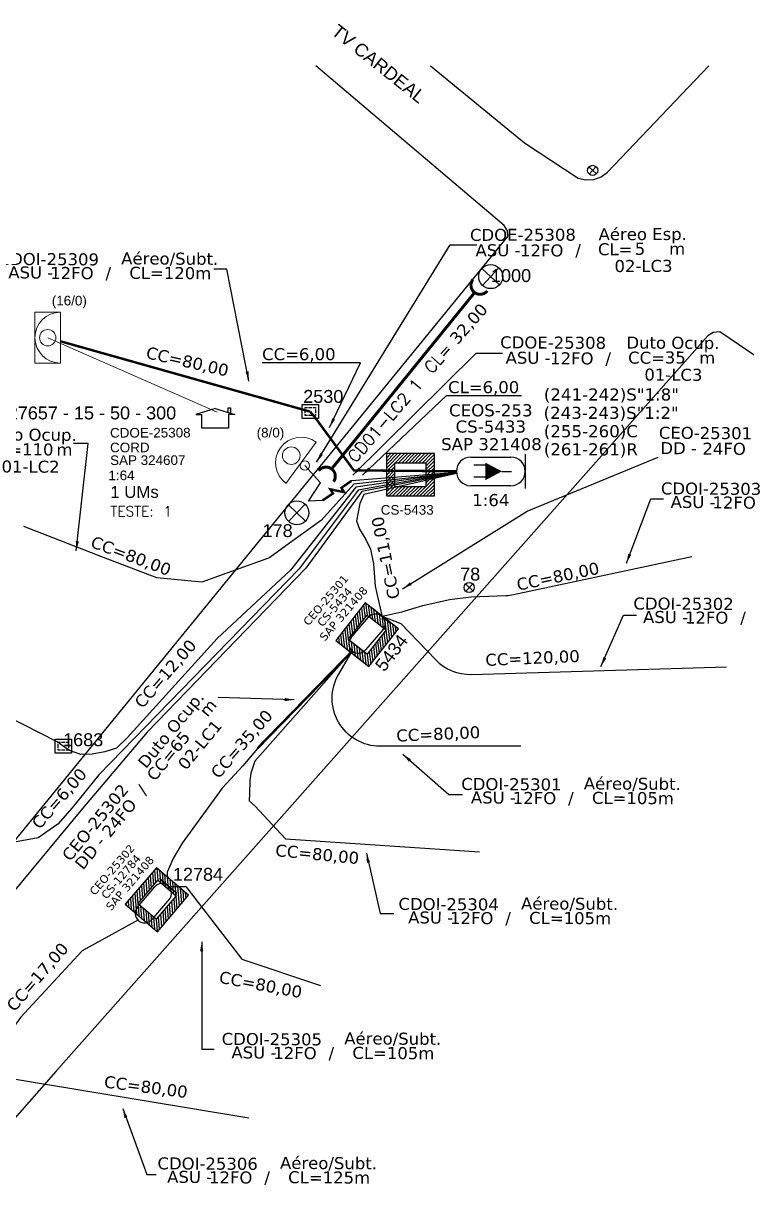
# Model space of a CAD drawing. Extents: x -89 to 1637, y 705 to 1299.
# Drawn here: x 451.4 to 601.9, y 837.3 to 1083 of the extents above; entities that cross this region are included whole.
import ezdxf
from ezdxf.enums import TextEntityAlignment as Align

# ---------------------------------------------------------------- set-up
doc = ezdxf.new("R2010")
doc.units = 0
for name, color, linetype in [('10.1-Caixas Subterrâneas', 5, 'Continuous'), ('10.4-Postes', 1, 'Continuous'), ('20.4-CEOS', 1, 'Continuous'), ('20.5-CEO', 1, 'Continuous'), ('CAP a instalar', 1, 'Continuous'), ('celulas gpon', 7, 'Continuous'), ('label_cabos', 7, 'Continuous'), ('Legenda', 1, 'Continuous'), ('locais', 7, 'Continuous'), ('locais legendas', 7, 'Continuous'), ('QUADRA', 7, 'Continuous'), ('Subida Lateral', 5, 'Continuous'), ('surveys', 7, 'Continuous'), ('surveys legendas', 7, 'Continuous')]:
    doc.layers.add(name, color=color, linetype=linetype)
for name, color, linetype, lineweight in [("20.0-LEGENDA DOS CDO'S", 1, 'Continuous', 0), ('20.1-CDO_INTERIOR', 1, 'Continuous', 0), ('20.2-CDO_POSTE', 1, 'Continuous', 5), ('20.6-CORDOALHA_SUPORTE', 7, 'Continuous', 25), ('CORDOALHA_SUPORTE', 7, 'Continuous', 25), ('Segmento Logradouro Texto', 7, 'Continuous', 0)]:
    doc.layers.add(name, color=color, linetype=linetype, lineweight=lineweight)
doc.layers.add('DROP DE CLIENTE', color=140, linetype='Continuous', plot=False)
doc.layers.add('EXTRA', color=50, linetype='Continuous', plot=False)
doc.styles.add('ARIAL', font='arial.ttf')
doc.styles.add('DIGICADE', font='arial.ttf')
doc.styles.add('ROMANS', font='romans')
doc.styles.add('siredit', font='verdana.ttf')
doc.styles.get("Standard").update_dxf_attribs({"font": 'arial.ttf'})
doc.linetypes.add('FENCELINE1', pattern='A,0.25,-0.1,[133,ltypeshp.shx,S=0.1,R=0,X=-0.1,Y=0],-0.1,1', length=1.45)
doc.dimstyles.new('CC', dxfattribs={"dimtxt": 1, "dimasz": 2, "dimexe": 0.18, "dimexo": 0.0625, "dimgap": 0.09, "dimtad": 0, "dimdec": 0, "dimrnd": 1, "dimzin": 0, "dimdsep": 46, "dimtxsty": 'siredit', "dimblk": 'NONE', "dimcen": 0, "dimse1": 1, "dimse2": 1, "dimsd1": 1, "dimsd2": 1, "dimclrt": 7, "dimadec": 0, "dimazin": 0, "dimtfac": 1, "dimtdec": 0, "dimtofl": 0, "dimtmove": 0, "dimatfit": 3, "dimfxl": 0, "dimtolj": 1, "dimtzin": 0, "dimarcsym": 0})

# ---------------------------------------------------------------- blocks, each defined once
blk = doc.blocks.new('MANHOLE_MS')
at = {"color": 0}
for p, q in [((-0.00000604, 0.00000542), (0.00000646, 0.00000542)), ((-0.00000604, -0.00000529), (-0.00000604, 0.00000542)), ((0.00000646, 0.00000542), (0.00000646, -0.00000529)), ((0.00000646, -0.00000529), (-0.00000604, -0.00000529))]:
    blk.add_line(p, q, dxfattribs=at)
for points in [[(-0.00000381, 0.00000234, 0), (-0.00000381, 0.00000319, 0), (-0.00000198, 0.00000319, 0)], [(-0.00000381, -0.00000131, 0), (-0.00000381, 0.00000156, 0)], [(-0.00000121, 0.00000319, 0), (0.00000167, 0.00000319, 0)], [(0.00000244, 0.00000319, 0), (0.00000422, 0.00000319, 0), (0.00000422, 0.00000234, 0)], [(0.00000422, 0.00000156, 0), (0.00000422, -0.00000131, 0)], [(-0.00000198, -0.00000306, 0), (-0.00000381, -0.00000306, 0), (-0.00000381, -0.00000209, 0)], [(0.00000167, -0.00000306, 0), (-0.00000121, -0.00000306, 0)], [(0.00000422, -0.00000209, 0), (0.00000422, -0.00000306, 0), (0.00000244, -0.00000306, 0)]]:
    blk.add_polyline3d(points, dxfattribs=at)
blk = doc.blocks.new('SURVEY_SURVEY')
for p, q in [((0, 0.00001521), (-0.00001508, 0.0000108)), ((-0.00001508, 0.0000108), (-0.00001035, 0.0000108)), ((-0.00001034, 0), (-0.00001034, 0.00001077)), ((0, 0.00001521), (0.00001508, 0.0000108)), ((0.00001012, 0.00001587), (0.00001171, 0.00001587)), ((0.00001012, 0.00001232), (0.00001012, 0.00001587)), ((0.00001034, 0.00001081), (0.00001034, 0)), ((0.00001508, 0.0000108), (0.00001034, 0.0000108)), ((0.00001171, 0.00001587), (0.0000117, 0.00001187)), ((0.00001034, 0), (-0.00001034, 0))]:
    blk.add_line(p, q)
blk = doc.blocks.new('*X65')
at = {"color": 0, "linetype": 'Continuous'}
for p, q in [((-1.25, 0.34099), (-0.49099, 1.1)), ((-1.25, 0.517767), (-0.667767, 1.1)), ((-1.25, 0.694544), (-0.844544, 1.1)), ((-1.25, 0.87132), (-1.02132, 1.1)), ((-1.25, 1.048097), (-1.198097, 1.1)), ((-0.789214, 0.625), (-0.314214, 1.1)), ((-0.612437, 0.625), (-0.137437, 1.1)), ((-0.43566, 0.625), (0.03934, 1.1)), ((-0.258883, 0.625), (0.216117, 1.1)), ((-0.082107, 0.625), (0.392893, 1.1)), ((0.09467, 0.625), (0.56967, 1.1)), ((0.271447, 0.625), (0.746447, 1.1)), ((0.448223, 0.625), (0.923223, 1.1)), ((0.625, 0.625), (1.1, 1.1)), ((0.801777, 0.625), (1.25, 1.073223)), ((0.8035, 0.449947), (1.25, 0.896447)), ((0.8035, 0.27317), (1.25, 0.71967)), ((-1.25, 0.164214), (-0.8035, 0.610714)), ((-1.25, -0.012563), (-0.8035, 0.433937)), ((-1.25, -0.18934), (-0.8035, 0.25716)), ((-1.25, -0.366117), (-0.8035, 0.080383)), ((0.8035, 0.096393), (1.25, 0.542893)), ((0.8035, -0.080383), (1.25, 0.366117)), ((0.8035, -0.25716), (1.25, 0.18934)), ((0.8035, -0.433937), (1.25, 0.012563)), ((-1.25, -0.542893), (-0.8035, -0.096393)), ((-1.25, -0.71967), (-0.8035, -0.27317)), ((-1.25, -0.896447), (-0.8035, -0.449947)), ((0.49099, -1.1), (1.25, -0.34099)), ((0.667767, -1.1), (1.25, -0.517767)), ((0.8035, -0.610714), (1.25, -0.164214)), ((-1.25, -1.073223), (-0.801777, -0.625)), ((-1.1, -1.1), (-0.625, -0.625)), ((-0.923223, -1.1), (-0.448223, -0.625)), ((-0.746447, -1.1), (-0.271447, -0.625)), ((-0.56967, -1.1), (-0.09467, -0.625)), ((-0.392893, -1.1), (0.082107, -0.625)), ((-0.216117, -1.1), (0.258883, -0.625)), ((-0.03934, -1.1), (0.43566, -0.625)), ((0.137437, -1.1), (0.612437, -0.625)), ((0.314214, -1.1), (0.789214, -0.625)), ((0.844544, -1.1), (1.25, -0.694544)), ((1.02132, -1.1), (1.25, -0.87132)), ((1.198097, -1.1), (1.25, -1.048097))]:
    blk.add_line(p, q, dxfattribs=at)
blk = doc.blocks.new('MANHOLE_MQ')
at = {"color": 0, "linetype": 'Continuous'}
for p, q in [((0.00000623, 0.00000569), (-0.00000627, 0.00000569)), ((-0.00000627, 0.00000569), (-0.00000627, -0.00000531)), ((-0.00000404, 0.00000331), (0.00000399, 0.00000331)), ((-0.00000404, -0.00000294), (-0.00000404, 0.00000331)), ((0.00000399, 0.00000331), (0.00000399, -0.00000294)), ((0.00000623, -0.00000531), (0.00000623, 0.00000569)), ((0.00000399, -0.00000294), (-0.00000404, -0.00000294)), ((0.00000399, -0.00000294), (0.00000399, -0.00000294)), ((-0.00000627, -0.00000531), (0.00000623, -0.00000531))]:
    blk.add_line(p, q, dxfattribs=at)
at = {"color": 0, "linetype": 'Continuous', "xscale": 5e-06, "yscale": 5e-06, "zscale": 1e-05}
blk.add_blockref('*X65', (-0.00000002, 0.00000019), dxfattribs=at)
blk = doc.blocks.new('Inst CDOE-8 CAIXA DIST OPT CDOE 48F_8D C_SPL OPTAP')
at = {"layer": "20.0-LEGENDA DOS CDO'S", "color": 0}
for tag, p, style, flags in [('ID_ATIVIDADE', (0.12, 6.472), 'ARIAL', 3), ('FATOR', (7.921, 6.472), 'ARIAL', 1), ('QTDE', (0.235, -0.97), 'DIGICADE', 3)]:
    blk.add_attdef(tag, p, '', height=0.8, rotation=0.11799, dxfattribs=dict(at, style=style, flags=flags))
at = {"layer": "20.0-LEGENDA DOS CDO'S", "color": 0, "style": 'ARIAL'}
for tag, p, height in [('FID', (0.12, 5.248), 0.8), ('CORDOALHA', (0.122, 4.023), 0.8), ('SAP', (0.124, 2.961), 0.8), ('1:XX', (-0.012, 1.7), 0.8), ('UMS', (0.141, 0.217), 1)]:
    blk.add_attdef(tag, p, '', height=height, rotation=0.11799, dxfattribs=at)
blk.add_attdef('FIBRAS_UTILIZADAS', text='', height=0.8, rotation=0.11799, dxfattribs=at).set_placement((13.479, 5.263), align=Align.CENTER)
blk = doc.blocks.new('Teste  FTTH')
at = {"color": 0, "lineweight": 0, "style": 'ROMANS'}
for tag, p in [('TESTE', (-2.302, -0.29)), ('QTDE', (0.212, -0.29))]:
    blk.add_attdef(tag, p, '', height=0.48, dxfattribs=at)
for tag, p, flags in [('FID', (-2.227, -1.253), 1), ('FATOR', (-2.227, -2.028), 3), ('ID_ATIVIDADE', (-2.227, -2.716), 3)]:
    blk.add_attdef(tag, p, '', height=0.48, dxfattribs=dict(at, flags=flags))
blk = doc.blocks.new('*U86')
at = {"layer": '20.4-CEOS', "color": 7, "style": 'siredit'}
for tag, p in [('FIBRAS_SPLITTER', (0, 0)), ('FIBRAS_TOP_C', (0, -4.128)), ('RESERVA_FINAIS', (0, -5.461))]:
    blk.add_attdef(tag, p, '', height=1.01, dxfattribs=at)
for tag, p, flags in [('ID_ATIVIDADE', (0, -6.773), 3), ('FATOR', (0, -8.085), 1), ('QTDE', (0, -9.397), 1), ('FID', (0, -10.709), 1)]:
    blk.add_attdef(tag, p, '', height=1.01, dxfattribs=dict(at, flags=flags))
blk = doc.blocks.new('*U88')
at = {"layer": '20.4-CEOS', "color": 7, "style": 'siredit'}
blk.add_attdef('FIBRAS_SPLITTER', (0, 0), '', height=1.01, dxfattribs=at)
for tag, p, flags in [('ID_ATIVIDADE', (0, -1.483), 3), ('FATOR', (0, -2.795), 1), ('QTDE', (0, -4.107), 1), ('FID', (0, -5.419), 1)]:
    blk.add_attdef(tag, p, '', height=1.01, dxfattribs=dict(at, flags=flags))
blk = doc.blocks.new('Inst CB ESP CFOA-SM-ASU-120-S-12')
at = {"layer": 'label_cabos', "color": 0, "style": 'siredit'}
for tag, flags, p in [('ID_ATIVIDADE', 3, (1.314, 2.672)), ('FATOR', 1, (11.56, 2.551))]:
    blk.add_attdef(tag, text='', height=1, rotation=359.69001, dxfattribs=dict(at, flags=flags)).set_placement(p, align=Align.MIDDLE_CENTER)
for tag, p in [('DESTINO_CABO', (3.131, 1.262)), ('TIPO_CABO', (13.108, 1.245)), ('TIPO_CABO', (1.262, -0.005)), ('CABO', (4.686, -0.052)), ('/', (7.714, -0.052)), ('LANCE', (10.809, 0.002)), ('UND', (15.964, 0.002)), ('FID', (13.148, -1.414))]:
    blk.add_attdef(tag, text='', height=1, rotation=359.69001, dxfattribs=at).set_placement(p, align=Align.MIDDLE_CENTER)
blk.add_attdef('QTDE', (12.429, -0.475), '', height=1, rotation=359.69001, dxfattribs=at)
blk = doc.blocks.new('Inst CB DT OCUP CFOA-SM-ASU-120-S-12')
at = {"layer": 'label_cabos', "color": 0, "style": 'siredit'}
for tag, flags, p in [('ID_ATIVIDADE', 3, (1.314, 2.672)), ('FATOR', 1, (11.56, 2.551))]:
    blk.add_attdef(tag, text='', height=1, rotation=359.69001, dxfattribs=dict(at, flags=flags)).set_placement(p, align=Align.MIDDLE_CENTER)
for tag, p in [('DESTINO_CABO', (3.131, 1.262)), ('TIPO_CABO', (13.108, 1.245)), ('TIPO_CABO', (1.262, -0.005)), ('CABO', (4.686, -0.052)), ('/', (7.714, -0.052)), ('LANCE', (10.909, 0.002)), ('UND', (15.964, 0.002)), ('FID', (13.148, -1.414))]:
    blk.add_attdef(tag, text='', height=1, rotation=359.69001, dxfattribs=at).set_placement(p, align=Align.MIDDLE_CENTER)
blk.add_attdef('QTDE', (12.429, -0.475), '', height=1, rotation=359.69001, dxfattribs=at)
blk = doc.blocks.new('_None')
blk = doc.blocks.new('LEGENDA DOS CABOS')
at = {"layer": 'EXTRA', "color": 0, "style": 'siredit'}
for tag, p in [('ID', (4.601, 0.974)), ('XX', (9.03, 0.974))]:
    blk.add_attdef(tag, text='', height=0.48, rotation=359.69001, dxfattribs=at).set_placement(p, align=Align.MIDDLE_CENTER)
at = {"layer": 'Legenda', "color": 0, "style": 'siredit'}
for tag, p in [('TIPO_CABO', (1.314, -0.005)), ('CABO', (4.686, -0.052)), ('/', (6.809, -0.052)), ('METROS', (10.034, -0.052))]:
    blk.add_attdef(tag, text='', height=0.8, rotation=359.69001, dxfattribs=at).set_placement(p, align=Align.MIDDLE_CENTER)
blk = doc.blocks.new('Inst CORD ALUMINIO 4.8 MM 3F')
at = {"layer": '20.6-CORDOALHA_SUPORTE', "color": 0, "lineweight": 0, "style": 'ROMANS'}
blk.add_attdef('LANCE', text='', height=1, dxfattribs=at).set_placement((-0.538, -2.215), align=Align.RIGHT)
at = {"layer": '20.6-CORDOALHA_SUPORTE', "color": 0, "style": 'siredit'}
blk.add_attdef('QTDE', (-0.538, -2.215), '', height=1, rotation=359.69001, dxfattribs=at)
at = {"layer": '20.6-CORDOALHA_SUPORTE', "color": 0, "lineweight": 0, "style": 'ROMANS', "flags": 3}
for tag, p in [('FATOR', (-5.196, -4.442)), ('ID_ATIVIDADE', (-5.201, -6.669))]:
    blk.add_attdef(tag, p, '', height=1, dxfattribs=at)
at = {"layer": '20.6-CORDOALHA_SUPORTE', "color": 0, "lineweight": 0, "style": 'ROMANS'}
blk.add_attdef('FID', (-5.201, -8.896), '', height=1, dxfattribs=at)
blk = doc.blocks.new('Inst CB DT OCUP CFOA-SM-DD-G-24')
at = {"layer": 'label_cabos', "color": 0, "style": 'siredit'}
for tag, flags, p in [('ID_ATIVIDADE', 3, (1.314, 2.672)), ('FATOR', 1, (11.56, 2.551))]:
    blk.add_attdef(tag, text='', height=1, rotation=359.69001, dxfattribs=dict(at, flags=flags)).set_placement(p, align=Align.MIDDLE_CENTER)
for tag, p in [('DESTINO_CABO', (3.131, 1.262)), ('TIPO_CABO', (13.108, 1.245)), ('TIPO_CABO', (1.112, -0.005)), ('CABO', (4.686, -0.052)), ('/', (7.714, -0.052)), ('LANCE', (10.409, 0.022)), ('UND', (16.464, 0.002)), ('FID', (13.648, -1.414))]:
    blk.add_attdef(tag, text='', height=1, rotation=359.69001, dxfattribs=at).set_placement(p, align=Align.MIDDLE_CENTER)
blk.add_attdef('QTDE', (11.929, -0.455), '', height=1, rotation=359.69001, dxfattribs=at)

msp = doc.modelspace()

# ---------------------------------------------------------------- linework, layer by layer
at = {"layer": '10.4-Postes', "color": 1}
for p, q in [((550.35, 1032.16), (546.93, 1028.51)), ((546.82, 1032.04), (550.47, 1028.62)), ((509.98, 982.96), (506.57, 979.31)), ((506.45, 982.85), (510.1, 979.43))]:
    msp.add_line(p, q, dxfattribs=at)
for centre in [(548.64, 1030.33), (508.28, 981.14)]:
    msp.add_circle(centre, 2.5, dxfattribs=at)
at = {"layer": '20.1-CDO_INTERIOR', "color": 1, "lineweight": 18}
msp.add_lwpolyline([(453.76, 1012.31), (453.75, 1022.93), (459.07, 1022.94), (459.07, 1012.31)], close=True, dxfattribs=at)
msp.add_circle((456.41, 1017.62), 1.7, dxfattribs=at)
msp.add_arc((459.07, 1017.62), 5.31, 90.0276, 270.0276, dxfattribs=at)
at = {"layer": '20.2-CDO_POSTE', "color": 7}
msp.add_line((506.02, 987.27), (512.3, 995.85), dxfattribs=at)
for centre, radius in [((507.12, 993.05), 1.83), ((509.95, 990.98), 0.983)]:
    msp.add_circle(centre, radius, dxfattribs=at)
msp.add_arc((509.16, 991.56), 5.31, 53.8089, 233.8089, dxfattribs=at)
at = {"layer": '20.4-CEOS', "color": 5}
for p, q in [((544.48, 992.75), (552.84, 992.75)), ((552.84, 986.79), (544.48, 986.79))]:
    msp.add_line(p, q, dxfattribs=at)
for points in [[(555.82, 993.37), (555.82, 986.18)], [(547.67, 991.07), (545.14, 991.07)], [(547.67, 988.59), (545.14, 988.59)], [(550.97, 989.77), (552.98, 989.77)]]:
    msp.add_lwpolyline(points, dxfattribs=at)
msp.add_lwpolyline([(550.97, 989.77, 0, 3.68, 0), (547.52, 989.77, 3.68, 3.68, 0)], format="xyseb", dxfattribs=at)
for centre, start, end in [((544.48, 989.77), 90, 270), ((552.84, 989.77), 270, 90)]:
    msp.add_arc(centre, 2.98, start, end, dxfattribs=at)
at = {"layer": '20.5-CEO', "color": 7}
for p, q in [((519.58, 955.15), (523.2, 959.38)), ((526.21, 956.8), (522.59, 952.58)), ((475.09, 899), (478.7, 903.22)), ((481.72, 900.65), (478.1, 896.42))]:
    msp.add_line(p, q, dxfattribs=at)
for points in [[(527.81, 958.05), (524.17, 961.15)], [(483.31, 901.89), (479.68, 905)]]:
    msp.add_lwpolyline(points, dxfattribs=at)
for centre, start, end in [((524.7, 958.09), 319.4667, 139.4667), ((521.09, 953.87), 139.4667, 319.4667), ((480.21, 901.94), 319.4667, 139.4667), ((476.6, 897.71), 139.4667, 319.4667)]:
    msp.add_arc(centre, 1.98, start, end, dxfattribs=at)
at = {"layer": 'CAP a instalar', "color": 1, "ltscale": 5, "const_width": 0.5}
for points in [[(511.04, 1002.22), (459.07, 1016.87)], [(541.5, 989.8), (520.15, 989.98), (512, 1001.1), (511.04, 1002.22)]]:
    msp.add_lwpolyline(points, dxfattribs=at)
at = {"layer": 'CAP a instalar', "color": 7, "linetype": 'FENCELINE1', "ltscale": 1.75}
msp.add_lwpolyline([(513.63, 983.73), (510.69, 983.6), (513.22, 987.39), (509.95, 990.98)], dxfattribs=at)
at = {"layer": 'CAP a instalar', "color": 8, "ltscale": 5}
for points in [[(541.51, 989.54), (520.54, 986.46), (506.99, 969.22), (491.7, 955), (472.95, 934.28), (470.7, 932.1), (468.3, 931.33), (465.67, 930.85), (463.34, 930.84), (460.93, 931.66), (459.62, 932.54), (458.41, 933.43), (419.09, 953.46), (419.09, 953.46)], [(541.51, 989.54), (521.04, 985.86), (508.74, 969.46), (467.06, 926.6), (461.49, 919.67), (458.49, 916.29), (454.43, 913.43), (454.43, 913.43), (450.29, 912.71), (444.17, 911.61), (442.69, 911.18), (441.27, 911.91), (420.86, 924.19)], [(541.53, 989.38), (521.83, 985.56), (510.14, 969.63), (477.12, 935.44), (463.68, 919.59), (429.62, 878.62)], [(519.79, 952.33), (499.52, 929.44), (498.68, 926.91), (498.5, 925.37), (498.42, 922.58), (498.37, 921.14)], [(498.37, 921.14), (499.5, 920.13), (505.93, 913.22)], [(505.93, 913.22), (546.32, 910.52)], [(481.45, 903.29), (485.15, 903.28), (496.86, 888.17)], [(475.33, 896.4), (463.56, 889.94), (450.72, 876), (447.55, 871.62), (444.34, 866.12), (442.49, 864.4)], [(496.86, 888.17), (513.2, 882.66)], [(442.49, 864.4), (498.3, 855.16)]]:
    msp.add_lwpolyline(points, dxfattribs=at)
at = {"layer": 'CAP a instalar', "color": 7, "ltscale": 5}
for points in [[(541.52, 989.45), (520.13, 987.1), (513.44, 979.64), (506.76, 974.8), (502.64, 971.82), (502.36, 971.69), (488.47, 966.71), (479.11, 967.57), (468.04, 971.85), (451.41, 978.26)], [(541.51, 989.54), (519.65, 987.79)], [(541.54, 989.32), (522.2, 984.94), (521.4, 983.07), (520.68, 979.47), (520.68, 979.47), (521.35, 977.75), (522.62, 975.59), (523.6, 973.56), (524.24, 970.52), (524.58, 965.87), (525.94, 959.73), (525.94, 959.73)], [(500.07, 932.08), (497.06, 928.48), (492.7, 923.78), (484.37, 912.35), (482.53, 909.12), (481.3, 906.28), (481.45, 903.29), (481.45, 903.29)]]:
    msp.add_lwpolyline(points, dxfattribs=at)
at = {"layer": 'CAP a instalar', "color": 8, "ltscale": 5}
for points in [[(526.21, 959.52), (526.37, 959.68), (530.11, 960.53), (534.48, 961.86), (540.06, 963.08), (544.54, 963.64), (551.81, 963.91, 0.039822), (553.39, 964.1), (590.5, 972.03)], [(526.21, 959.52), (529.92, 958.09), (537.15, 950.57, 0.211708), (544.65, 947.5), (597.7, 949.04)], [(554.89, 932.51), (525.63, 932.51, -0.579324), (517, 947.57), (519.79, 952.33)]]:
    msp.add_lwpolyline(points, format="xyb", dxfattribs=at)
at = {"layer": 'CAP a instalar', "color": 7, "ltscale": 5, "const_width": 0.5}
msp.add_lwpolyline([(519.79, 952.33), (500.07, 932.08)], dxfattribs=at)
at = {"layer": 'CORDOALHA_SUPORTE', "const_width": 0.617}
for points in [[(547.93, 1027.37, -1), (544.94, 1029.73)], [(515.91, 987.62, 1), (512.85, 989.9)]]:
    msp.add_lwpolyline(points, format="xyb", dxfattribs=at)
msp.add_lwpolyline([(545.38, 1027.13), (515.52, 990.29)], dxfattribs=at)
at = {"layer": 'DROP DE CLIENTE', "lineweight": 0}
msp.add_line((456.41, 1017.62), (491.68, 1002.11), dxfattribs=at)
at = {"layer": 'locais', "color": 1}
for p, q in [((569.09, 1053.2), (570.65, 1051.75)), ((570.6, 1053.25), (569.14, 1051.7)), ((543.39, 966.33), (544.94, 964.87)), ((544.89, 966.38), (543.44, 964.82))]:
    msp.add_line(p, q, dxfattribs=at)
for centre in [(569.87, 1052.47), (544.16, 965.6)]:
    msp.add_circle(centre, 1.06, dxfattribs=at)
at = {"layer": 'QUADRA'}
for points in [[(328.04, 862.43), (377.74, 828.8), (378.98, 828.35), (380.31, 828.51), (381.38, 829.3), (552.21, 1038.67), (552.14, 1039.9), (551.42, 1040.96), (512.2, 1074.26)], [(328.04, 862.43), (377.74, 828.8), (378.98, 828.35), (380.31, 828.51), (381.38, 829.3), (552.21, 1038.67), (552.14, 1039.9), (551.42, 1040.96), (512.2, 1074.26)], [(536.1, 1074.26), (555.68, 1058.22), (566.86, 1050.87), (568.47, 1050.5), (570.09, 1050.59), (571.63, 1051.12), (572.93, 1052.1), (594.05, 1074.26)], [(643.9, 986.55), (596.31, 1018.85), (594.94, 1018.72), (593.85, 1017.98), (458.08, 864.79), (412.17, 812.59), (412.01, 810.38), (412.01, 810.38), (412.87, 809.41), (446, 786.99)], [(643.9, 986.55), (596.31, 1018.85), (594.94, 1018.72), (593.85, 1017.98), (458.08, 864.79), (412.17, 812.59), (412.01, 810.38), (412.01, 810.38), (412.87, 809.41), (446, 786.99)]]:
    msp.add_lwpolyline(points, dxfattribs=at)
at = {"layer": 'Subida Lateral', "color": 5, "const_width": 0.5}
msp.add_lwpolyline([(519.65, 987.79), (517.55, 986.35), (518.13, 985.45), (515.26, 986.03), (515.81, 985.17), (513.63, 983.73)], dxfattribs=at)

# ---------------------------------------------------------------- block references
at = {"color": 0, "lineweight": 0}
ref = msp.add_blockref('Inst CORD ALUMINIO 4.8 MM 3F', (512.23, 1015.79), dxfattribs=dict(at, xscale=2.499999999999998, yscale=2.5, zscale=2.5, rotation=49.06350618223208))
ref.add_attrib('FID', 'CD01-LC2 1', (520.51, 991.39), dxfattribs={"layer": '20.6-CORDOALHA_SUPORTE', "color": 0, "lineweight": 0, "height": 2.5, "rotation": 49.0635, "style": 'ROMANS'})
ref.add_attrib('QTDE', '32,00', (541.73, 1016.01), dxfattribs={"layer": '20.6-CORDOALHA_SUPORTE', "color": 0, "height": 2.5, "rotation": 48.7535, "style": 'siredit'})
ref.add_attrib('LANCE', 'CL=', dxfattribs={"layer": '20.6-CORDOALHA_SUPORTE', "color": 0, "lineweight": 0, "height": 2.5, "rotation": 49.0635, "style": 'ROMANS'}).set_placement((540.91, 1015.13), align=Align.RIGHT)
ref = msp.add_blockref('Inst CB DT OCUP CFOA-SM-DD-G-24', (585.53, 994.61), dxfattribs=dict(at, xscale=2.5, yscale=2.5, zscale=2.5))
ref.add_attrib('DESTINO_CABO', 'CEO-25301', dxfattribs={"layer": 'label_cabos', "color": 0, "height": 2.5, "rotation": 359.69, "style": 'siredit'}).set_placement((593.36, 997.77), align=Align.MIDDLE_CENTER)
ref.add_attrib('TIPO_CABO', 'Duto Ocup.', dxfattribs={"layer": 'label_cabos', "color": 0, "height": 2.5, "rotation": 359.69, "style": 'siredit'}).set_placement((618.3, 997.72), align=Align.MIDDLE_CENTER)
ref.add_attrib('/', '/', dxfattribs={"layer": 'label_cabos', "color": 0, "height": 2.5, "rotation": 359.69, "style": 'siredit'}).set_placement((604.81, 994.48), align=Align.MIDDLE_CENTER)
ref.add_attrib('FID', '01-LC1', dxfattribs={"layer": 'label_cabos', "color": 0, "height": 2.5, "rotation": 359.69, "style": 'siredit'}).set_placement((619.65, 991.08), align=Align.MIDDLE_CENTER)
ref.add_attrib('LANCE', 'CC=', dxfattribs={"layer": 'label_cabos', "color": 0, "height": 2.5, "rotation": 359.69, "style": 'siredit'}).set_placement((611.55, 994.67), align=Align.MIDDLE_CENTER)
ref.add_attrib('UND', 'm', dxfattribs={"layer": 'label_cabos', "color": 0, "height": 2.5, "rotation": 359.69, "style": 'siredit'}).set_placement((626.69, 994.62), align=Align.MIDDLE_CENTER)
ref.add_attrib('CABO', '24FO', dxfattribs={"layer": 'label_cabos', "color": 0, "height": 2.5, "rotation": 359.69, "style": 'siredit'}).set_placement((597.24, 994.48), align=Align.MIDDLE_CENTER)
ref.add_attrib('TIPO_CABO', 'DD - ', dxfattribs={"layer": 'label_cabos', "color": 0, "height": 2.5, "rotation": 359.69, "style": 'siredit'}).set_placement((588.31, 994.6), align=Align.MIDDLE_CENTER)
ref.add_attrib('QTDE', '50', (615.35, 993.48), dxfattribs={"layer": 'label_cabos', "color": 0, "height": 2.5, "rotation": 359.69, "style": 'siredit'})
ref = msp.add_blockref('Inst CB DT OCUP CFOA-SM-DD-G-24', (463.79, 908.61), dxfattribs=dict(at, xscale=2.5, yscale=2.5, zscale=2.5, rotation=50.86160308528932))
ref.add_attrib('DESTINO_CABO', 'CEO-25302', dxfattribs={"layer": 'label_cabos', "color": 0, "height": 2.5, "rotation": 50.5516, "style": 'siredit'}).set_placement((466.28, 916.67), align=Align.MIDDLE_CENTER)
ref.add_attrib('TIPO_CABO', 'Duto Ocup.', dxfattribs={"layer": 'label_cabos', "color": 0, "height": 2.5, "rotation": 50.5516, "style": 'siredit'}).set_placement((482.06, 935.99), align=Align.MIDDLE_CENTER)
ref.add_attrib('/', '/', dxfattribs={"layer": 'label_cabos', "color": 0, "height": 2.5, "rotation": 50.5516, "style": 'siredit'}).set_placement((476.06, 923.49), align=Align.MIDDLE_CENTER)
ref.add_attrib('FID', '02-LC1', dxfattribs={"layer": 'label_cabos', "color": 0, "height": 2.5, "rotation": 50.5516, "style": 'siredit'}).set_placement((488.07, 932.84), align=Align.MIDDLE_CENTER)
ref.add_attrib('LANCE', 'CC=', dxfattribs={"layer": 'label_cabos', "color": 0, "height": 2.5, "rotation": 50.5516, "style": 'siredit'}).set_placement((480.17, 928.83), align=Align.MIDDLE_CENTER)
ref.add_attrib('UND', 'm', dxfattribs={"layer": 'label_cabos', "color": 0, "height": 2.5, "rotation": 50.5516, "style": 'siredit'}).set_placement((489.77, 940.54), align=Align.MIDDLE_CENTER)
ref.add_attrib('CABO', '24FO', dxfattribs={"layer": 'label_cabos', "color": 0, "height": 2.5, "rotation": 50.5516, "style": 'siredit'}).set_placement((471.28, 917.61), align=Align.MIDDLE_CENTER)
ref.add_attrib('TIPO_CABO', 'DD - ', dxfattribs={"layer": 'label_cabos', "color": 0, "height": 2.5, "rotation": 50.5516, "style": 'siredit'}).set_placement((465.55, 910.76), align=Align.MIDDLE_CENTER)
ref.add_attrib('QTDE', '65', (483.49, 931.02), dxfattribs={"layer": 'label_cabos', "color": 0, "height": 2.5, "rotation": 50.5516, "style": 'siredit'})
at = {"layer": '10.1-Caixas Subterrâneas', "color": 30}
for p, xscale, yscale, zscale, rotation in [((531.9, 989.22), 799468.8857778955, 799468.8857778955, 799468.8857778955, 180.000000000063), ((522.78, 955.84), 799468.8857778951, 799468.8857778951, 799468.8857778951, 232.026414148986), ((479.03, 900.63), 799468.8857778951, 799468.8857778951, 799468.8857778951, 229.4401603150085)]:
    msp.add_blockref('MANHOLE_MQ', p, dxfattribs=dict(at, xscale=xscale, yscale=yscale, zscale=zscale, rotation=rotation))
at = {"layer": "20.0-LEGENDA DOS CDO'S", "color": 7, "lineweight": 0, "xscale": 2.5, "yscale": 2.5, "zscale": 2.5}
msp.add_blockref('Inst CDOE-8 CAIXA DIST OPT CDOE 48F_8D C_SPL OPTAP', (469.09, 983.69), dxfattribs=at).add_auto_attribs({'FID': 'CDOE-25308', 'CORDOALHA': 'CORD', 'SAP': 'SAP 324607', '1:XX': '1:64', 'UMS': '1 UMs', 'FIBRAS_UTILIZADAS': '(8/0)'})
at = {"layer": "20.0-LEGENDA DOS CDO'S", "color": 7, "lineweight": 0, "xscale": 4.376249999999767, "yscale": 4.376249999999769, "zscale": 4.376249999999769, "rotation": 3.12679778457e-05}
msp.add_blockref('Teste  FTTH', (479.54, 981.68), dxfattribs=at).add_auto_attribs({'TESTE': 'TESTE:', 'QTDE': '1'})
at = {"layer": '20.4-CEOS', "color": 0, "lineweight": 0}
ref = msp.add_blockref('*U86', (559.7, 1004.53), dxfattribs=dict(at, xscale=2.5, yscale=2.5, zscale=2.5))
ref.add_attrib('FIBRAS_SPLITTER', '(241-242)S"1:8"', (559.7, 1004.53), dxfattribs={"color": 7, "height": 2.5242, "style": 'siredit'})
ref.add_attrib('FIBRAS_TOP_C', '(255-260)C', (559.7, 996.88), dxfattribs={"color": 7, "height": 2.524, "style": 'siredit'})
ref.add_attrib('RESERVA_FINAIS', '(261-261)R', (559.7, 993.11), dxfattribs={"color": 7, "height": 2.524, "style": 'siredit'})
at = {"layer": '20.4-CEOS', "color": 0, "lineweight": 0, "xscale": 2.5, "yscale": 2.5, "zscale": 2.5}
msp.add_blockref('*U88', (559.65, 1000.71), dxfattribs=at).add_auto_attribs({'FIBRAS_SPLITTER': '(243-243)S"1:2"'})
at = {"layer": 'label_cabos'}
ref = msp.add_blockref('Inst CB ESP CFOA-SM-ASU-120-S-12', (547.55, 1035.83), dxfattribs=dict(at, xscale=2.5, yscale=2.5, zscale=2.5, rotation=0.4634636605445969))
ref.add_attrib('DESTINO_CABO', 'CDOE-25308', dxfattribs={"color": 0, "height": 2.5, "rotation": 0.1535, "style": 'siredit'}).set_placement((555.35, 1039.05), align=Align.MIDDLE_CENTER)
ref.add_attrib('TIPO_CABO', 'Aéreo Esp.', dxfattribs={"color": 0, "height": 2.5, "rotation": 0.1535, "style": 'siredit'}).set_placement((580.29, 1039.2), align=Align.MIDDLE_CENTER)
ref.add_attrib('CABO', '12FO', dxfattribs={"color": 0, "height": 2.5, "rotation": 0.1535, "style": 'siredit'}).set_placement((559.26, 1035.79), align=Align.MIDDLE_CENTER)
ref.add_attrib('/', '/', dxfattribs={"color": 0, "height": 2.5, "rotation": 0.1535, "style": 'siredit'}).set_placement((566.83, 1035.85), align=Align.MIDDLE_CENTER)
ref.add_attrib('TIPO_CABO', 'ASU - ', dxfattribs={"color": 0, "height": 2.5, "rotation": 0.1535, "style": 'siredit'}).set_placement((550.7, 1035.84), align=Align.MIDDLE_CENTER)
ref.add_attrib('FID', '02-LC3', dxfattribs={"color": 0, "height": 2.5, "rotation": 0.1535, "style": 'siredit'}).set_placement((580.45, 1032.56), align=Align.MIDDLE_CENTER)
ref.add_attrib('LANCE', 'CL=', dxfattribs={"color": 0, "height": 2.5, "rotation": 0.1535, "style": 'siredit'}).set_placement((574.57, 1036.05), align=Align.MIDDLE_CENTER)
ref.add_attrib('QTDE', '5', (578.63, 1034.89), dxfattribs={"color": 0, "height": 2.5, "rotation": 0.1535, "style": 'siredit'})
ref.add_attrib('UND', 'm', dxfattribs={"color": 0, "height": 2.5, "rotation": 0.1535, "style": 'siredit'}).set_placement((587.46, 1036.15), align=Align.MIDDLE_CENTER)
at = {"layer": 'label_cabos', "color": 0, "lineweight": 0}
ref = msp.add_blockref('LEGENDA DOS CABOS', (446.04, 1029.9), dxfattribs=dict(at, xscale=2.5, yscale=2.5, zscale=2.5))
ref.add_attrib('ID', 'CDOI-25309', dxfattribs={"color": 0, "height": 2.5, "rotation": 359.69, "style": 'siredit'}).set_placement((456.64, 1033.98), align=Align.MIDDLE_CENTER)
ref.add_attrib('CABO', '12FO', dxfattribs={"color": 0, "height": 2.5, "rotation": 359.69, "style": 'siredit'}).set_placement((461.45, 1031.09), align=Align.MIDDLE_CENTER)
ref.add_attrib('METROS', 'CL=120m', dxfattribs={"color": 0, "height": 2.5, "rotation": 359.69, "style": 'siredit'}).set_placement((481.94, 1031.09), align=Align.MIDDLE_CENTER)
ref.add_attrib('XX', 'Aéreo/Subt.', dxfattribs={"color": 0, "height": 2.5, "rotation": 359.69, "style": 'siredit'}).set_placement((481.81, 1034.09), align=Align.MIDDLE_CENTER)
ref.add_attrib('/', '/', dxfattribs={"color": 0, "height": 2.5, "rotation": 359.69, "style": 'siredit'}).set_placement((469.02, 1031.09), align=Align.MIDDLE_CENTER)
ref.add_attrib('TIPO_CABO', 'ASU -', dxfattribs={"color": 0, "height": 2.5, "rotation": 359.69, "style": 'siredit'}).set_placement((452.89, 1031.21), align=Align.MIDDLE_CENTER)
ref = msp.add_blockref('Inst CB DT OCUP CFOA-SM-ASU-120-S-12', (553.81, 1013.45), dxfattribs=dict(at, xscale=2.5, yscale=2.5, zscale=2.5))
ref.add_attrib('DESTINO_CABO', 'CDOE-25308', dxfattribs={"color": 0, "height": 2.5, "rotation": 359.69, "style": 'siredit'}).set_placement((561.64, 1016.6), align=Align.MIDDLE_CENTER)
ref.add_attrib('CABO', '12FO', dxfattribs={"color": 0, "height": 2.5, "rotation": 359.69, "style": 'siredit'}).set_placement((565.53, 1013.32), align=Align.MIDDLE_CENTER)
ref.add_attrib('TIPO_CABO', 'Duto Ocup.', dxfattribs={"color": 0, "height": 2.5, "rotation": 359.69, "style": 'siredit'}).set_placement((586.58, 1016.56), align=Align.MIDDLE_CENTER)
ref.add_attrib('/', '/', dxfattribs={"color": 0, "height": 2.5, "rotation": 359.69, "style": 'siredit'}).set_placement((573.1, 1013.32), align=Align.MIDDLE_CENTER)
ref.add_attrib('TIPO_CABO', 'ASU - ', dxfattribs={"color": 0, "height": 2.5, "rotation": 359.69, "style": 'siredit'}).set_placement((556.97, 1013.44), align=Align.MIDDLE_CENTER)
ref.add_attrib('FID', '01-LC3', dxfattribs={"color": 0, "height": 2.5, "rotation": 359.69, "style": 'siredit'}).set_placement((586.68, 1009.91), align=Align.MIDDLE_CENTER)
ref.add_attrib('LANCE', 'CC=', dxfattribs={"color": 0, "height": 2.5, "rotation": 359.69, "style": 'siredit'}).set_placement((581.08, 1013.45), align=Align.MIDDLE_CENTER)
ref.add_attrib('QTDE', '35', (584.88, 1012.26), dxfattribs={"color": 0, "height": 2.5, "rotation": 359.69, "style": 'siredit'})
ref.add_attrib('UND', 'm', dxfattribs={"color": 0, "height": 2.5, "rotation": 359.69, "style": 'siredit'}).set_placement((593.72, 1013.45), align=Align.MIDDLE_CENTER)
ref = msp.add_blockref('Inst CB DT OCUP CFOA-SM-ASU-120-S-12', (419.99, 994.3), dxfattribs=dict(at, xscale=2.5, yscale=2.5, zscale=2.5))
ref.add_attrib('DESTINO_CABO', 'CDOE-25307', dxfattribs={"color": 0, "height": 2.5, "rotation": 359.69, "style": 'siredit'}).set_placement((427.81, 997.46), align=Align.MIDDLE_CENTER)
ref.add_attrib('CABO', '12FO', dxfattribs={"color": 0, "height": 2.5, "rotation": 359.69, "style": 'siredit'}).set_placement((431.7, 994.17), align=Align.MIDDLE_CENTER)
ref.add_attrib('TIPO_CABO', 'Duto Ocup.', dxfattribs={"color": 0, "height": 2.5, "rotation": 359.69, "style": 'siredit'}).set_placement((452.76, 997.42), align=Align.MIDDLE_CENTER)
ref.add_attrib('/', '/', dxfattribs={"color": 0, "height": 2.5, "rotation": 359.69, "style": 'siredit'}).set_placement((439.27, 994.17), align=Align.MIDDLE_CENTER)
ref.add_attrib('TIPO_CABO', 'ASU - ', dxfattribs={"color": 0, "height": 2.5, "rotation": 359.69, "style": 'siredit'}).set_placement((423.14, 994.29), align=Align.MIDDLE_CENTER)
ref.add_attrib('FID', '01-LC2', dxfattribs={"color": 0, "height": 2.5, "rotation": 359.69, "style": 'siredit'}).set_placement((452.85, 990.77), align=Align.MIDDLE_CENTER)
ref.add_attrib('LANCE', 'CC=', dxfattribs={"color": 0, "height": 2.5, "rotation": 359.69, "style": 'siredit'}).set_placement((447.26, 994.31), align=Align.MIDDLE_CENTER)
ref.add_attrib('QTDE', '110', (451.06, 993.12), dxfattribs={"color": 0, "height": 2.5, "rotation": 359.69, "style": 'siredit'})
ref.add_attrib('UND', 'm', dxfattribs={"color": 0, "height": 2.5, "rotation": 359.69, "style": 'siredit'}).set_placement((459.9, 994.31), align=Align.MIDDLE_CENTER)
ref = msp.add_blockref('LEGENDA DOS CABOS', (583.93, 982.09), dxfattribs=dict(at, xscale=2.5, yscale=2.5, zscale=2.5))
ref.add_attrib('ID', 'CDOI-25303', dxfattribs={"color": 0, "height": 2.5, "rotation": 359.69, "style": 'siredit'}).set_placement((594.52, 986.17), align=Align.MIDDLE_CENTER)
ref.add_attrib('CABO', '12FO', dxfattribs={"color": 0, "height": 2.5, "rotation": 359.69, "style": 'siredit'}).set_placement((599.33, 983.28), align=Align.MIDDLE_CENTER)
ref.add_attrib('METROS', 'CL=105m', dxfattribs={"color": 0, "height": 2.5, "rotation": 359.69, "style": 'siredit'}).set_placement((619.82, 983.28), align=Align.MIDDLE_CENTER)
ref.add_attrib('XX', 'Aéreo/Subt.', dxfattribs={"color": 0, "height": 2.5, "rotation": 359.69, "style": 'siredit'}).set_placement((619.69, 986.28), align=Align.MIDDLE_CENTER)
ref.add_attrib('/', '/', dxfattribs={"color": 0, "height": 2.5, "rotation": 359.69, "style": 'siredit'}).set_placement((606.9, 983.28), align=Align.MIDDLE_CENTER)
ref.add_attrib('TIPO_CABO', 'ASU -', dxfattribs={"color": 0, "height": 2.5, "rotation": 359.69, "style": 'siredit'}).set_placement((590.78, 983.4), align=Align.MIDDLE_CENTER)
ref = msp.add_blockref('LEGENDA DOS CABOS', (578.19, 958.14), dxfattribs=dict(at, xscale=2.5, yscale=2.5, zscale=2.5))
ref.add_attrib('ID', 'CDOI-25302', dxfattribs={"color": 0, "height": 2.5, "rotation": 359.69, "style": 'siredit'}).set_placement((588.79, 962.21), align=Align.MIDDLE_CENTER)
ref.add_attrib('CABO', '12FO', dxfattribs={"color": 0, "height": 2.5, "rotation": 359.69, "style": 'siredit'}).set_placement((593.6, 959.32), align=Align.MIDDLE_CENTER)
ref.add_attrib('METROS', 'CL=145m', dxfattribs={"color": 0, "height": 2.5, "rotation": 359.69, "style": 'siredit'}).set_placement((614.09, 959.32), align=Align.MIDDLE_CENTER)
ref.add_attrib('XX', 'Aéreo/Subt.', dxfattribs={"color": 0, "height": 2.5, "rotation": 359.69, "style": 'siredit'}).set_placement((613.96, 962.32), align=Align.MIDDLE_CENTER)
ref.add_attrib('/', '/', dxfattribs={"color": 0, "height": 2.5, "rotation": 359.69, "style": 'siredit'}).set_placement((601.17, 959.32), align=Align.MIDDLE_CENTER)
ref.add_attrib('TIPO_CABO', 'ASU -', dxfattribs={"color": 0, "height": 2.5, "rotation": 359.69, "style": 'siredit'}).set_placement((585.04, 959.44), align=Align.MIDDLE_CENTER)
ref = msp.add_blockref('LEGENDA DOS CABOS', (542.35, 920.55), dxfattribs=dict(at, xscale=2.5, yscale=2.5, zscale=2.5))
ref.add_attrib('ID', 'CDOI-25301', dxfattribs={"color": 0, "height": 2.5, "rotation": 359.69, "style": 'siredit'}).set_placement((552.95, 924.62), align=Align.MIDDLE_CENTER)
ref.add_attrib('CABO', '12FO', dxfattribs={"color": 0, "height": 2.5, "rotation": 359.69, "style": 'siredit'}).set_placement((557.76, 921.74), align=Align.MIDDLE_CENTER)
ref.add_attrib('METROS', 'CL=105m', dxfattribs={"color": 0, "height": 2.5, "rotation": 359.69, "style": 'siredit'}).set_placement((578.25, 921.74), align=Align.MIDDLE_CENTER)
ref.add_attrib('XX', 'Aéreo/Subt.', dxfattribs={"color": 0, "height": 2.5, "rotation": 359.69, "style": 'siredit'}).set_placement((578.12, 924.73), align=Align.MIDDLE_CENTER)
ref.add_attrib('/', '/', dxfattribs={"color": 0, "height": 2.5, "rotation": 359.69, "style": 'siredit'}).set_placement((565.33, 921.74), align=Align.MIDDLE_CENTER)
ref.add_attrib('TIPO_CABO', 'ASU -', dxfattribs={"color": 0, "height": 2.5, "rotation": 359.69, "style": 'siredit'}).set_placement((549.2, 921.85), align=Align.MIDDLE_CENTER)
ref = msp.add_blockref('LEGENDA DOS CABOS', (529.28, 895.56), dxfattribs=dict(at, xscale=2.5, yscale=2.5, zscale=2.5))
ref.add_attrib('ID', 'CDOI-25304', dxfattribs={"color": 0, "height": 2.5, "rotation": 359.69, "style": 'siredit'}).set_placement((539.88, 899.63), align=Align.MIDDLE_CENTER)
ref.add_attrib('CABO', '12FO', dxfattribs={"color": 0, "height": 2.5, "rotation": 359.69, "style": 'siredit'}).set_placement((544.69, 896.74), align=Align.MIDDLE_CENTER)
ref.add_attrib('METROS', 'CL=105m', dxfattribs={"color": 0, "height": 2.5, "rotation": 359.69, "style": 'siredit'}).set_placement((565.18, 896.74), align=Align.MIDDLE_CENTER)
ref.add_attrib('XX', 'Aéreo/Subt.', dxfattribs={"color": 0, "height": 2.5, "rotation": 359.69, "style": 'siredit'}).set_placement((565.05, 899.74), align=Align.MIDDLE_CENTER)
ref.add_attrib('/', '/', dxfattribs={"color": 0, "height": 2.5, "rotation": 359.69, "style": 'siredit'}).set_placement((552.26, 896.74), align=Align.MIDDLE_CENTER)
ref.add_attrib('TIPO_CABO', 'ASU -', dxfattribs={"color": 0, "height": 2.5, "rotation": 359.69, "style": 'siredit'}).set_placement((536.13, 896.86), align=Align.MIDDLE_CENTER)
ref = msp.add_blockref('LEGENDA DOS CABOS', (492.49, 867.44), dxfattribs=dict(at, xscale=2.5, yscale=2.5, zscale=2.5))
ref.add_attrib('ID', 'CDOI-25305', dxfattribs={"color": 0, "height": 2.5, "rotation": 359.69, "style": 'siredit'}).set_placement((503.08, 871.52), align=Align.MIDDLE_CENTER)
ref.add_attrib('CABO', '12FO', dxfattribs={"color": 0, "height": 2.5, "rotation": 359.69, "style": 'siredit'}).set_placement((507.89, 868.63), align=Align.MIDDLE_CENTER)
ref.add_attrib('METROS', 'CL=105m', dxfattribs={"color": 0, "height": 2.5, "rotation": 359.69, "style": 'siredit'}).set_placement((528.38, 868.63), align=Align.MIDDLE_CENTER)
ref.add_attrib('XX', 'Aéreo/Subt.', dxfattribs={"color": 0, "height": 2.5, "rotation": 359.69, "style": 'siredit'}).set_placement((528.25, 871.63), align=Align.MIDDLE_CENTER)
ref.add_attrib('/', '/', dxfattribs={"color": 0, "height": 2.5, "rotation": 359.69, "style": 'siredit'}).set_placement((515.46, 868.63), align=Align.MIDDLE_CENTER)
ref.add_attrib('TIPO_CABO', 'ASU -', dxfattribs={"color": 0, "height": 2.5, "rotation": 359.69, "style": 'siredit'}).set_placement((499.34, 868.75), align=Align.MIDDLE_CENTER)
ref = msp.add_blockref('LEGENDA DOS CABOS', (479.11, 841.53), dxfattribs=dict(at, xscale=2.5, yscale=2.5, zscale=2.5))
ref.add_attrib('ID', 'CDOI-25306', dxfattribs={"color": 0, "height": 2.5, "rotation": 359.69, "style": 'siredit'}).set_placement((489.71, 845.6), align=Align.MIDDLE_CENTER)
ref.add_attrib('CABO', '12FO', dxfattribs={"color": 0, "height": 2.5, "rotation": 359.69, "style": 'siredit'}).set_placement((494.51, 842.72), align=Align.MIDDLE_CENTER)
ref.add_attrib('METROS', 'CL=125m', dxfattribs={"color": 0, "height": 2.5, "rotation": 359.69, "style": 'siredit'}).set_placement((515, 842.72), align=Align.MIDDLE_CENTER)
ref.add_attrib('XX', 'Aéreo/Subt.', dxfattribs={"color": 0, "height": 2.5, "rotation": 359.69, "style": 'siredit'}).set_placement((514.87, 845.71), align=Align.MIDDLE_CENTER)
ref.add_attrib('/', '/', dxfattribs={"color": 0, "height": 2.5, "rotation": 359.69, "style": 'siredit'}).set_placement((502.09, 842.72), align=Align.MIDDLE_CENTER)
ref.add_attrib('TIPO_CABO', 'ASU -', dxfattribs={"color": 0, "height": 2.5, "rotation": 359.69, "style": 'siredit'}).set_placement((485.96, 842.83), align=Align.MIDDLE_CENTER)
at = {"layer": 'locais', "color": 30, "xscale": 268800, "yscale": 268800, "zscale": 268800}
for p in [(511.04, 1002.22), (459.62, 932.54)]:
    msp.add_blockref('MANHOLE_MS', p, dxfattribs=at)
at = {"layer": 'surveys', "color": 255, "xscale": 268800, "yscale": 268800, "zscale": 268800}
msp.add_blockref('SURVEY_SURVEY', (491.29, 998.75), dxfattribs=at)

# ---------------------------------------------------------------- texts
at = {"layer": '10.1-Caixas Subterrâneas', "color": 30, "style": 'ARIAL'}
msp.add_text('CS-5433', height=2, dxfattribs=at).set_placement((525.75, 980.76))
at = {"layer": "20.0-LEGENDA DOS CDO'S", "color": 1, "lineweight": 0, "style": 'ARIAL'}
msp.add_text('               (16/0)', height=2, rotation=359.9724, dxfattribs=at).set_placement((455.09, 1024.34), align=Align.CENTER)
at = {"layer": '20.4-CEOS', "color": 7, "lineweight": 0, "style": 'siredit'}
for s, p in [('CEOS-253', (548.66, 1003.76)), ('CS-5433', (548.66, 1000.37)), ('SAP 321408', (548.79, 996.7)), ('1:64', (548.66, 985.06))]:
    msp.add_text(s, height=2.524, dxfattribs=at).set_placement(p, align=Align.TOP_CENTER)
for s, p in [('CEO-25301', (513.65, 963.5)), ('CEO-25302', (469.16, 907.34))]:
    msp.add_text(s, height=1.672, rotation=49.4667, dxfattribs=at).set_placement(p, align=Align.TOP_CENTER)
at = {"layer": '20.5-CEO', "color": 7, "lineweight": 0, "style": 'siredit'}
for s, p in [('CS-5434', (515.51, 962.06)), ('SAP 321408', (517.37, 960.69)), ('CS-12784', (471.02, 905.9)), ('SAP 321408', (472.88, 904.54))]:
    msp.add_text(s, height=1.679, rotation=49.4667, dxfattribs=at).set_placement(p, align=Align.TOP_CENTER)
at = {"layer": 'celulas gpon', "style": 'siredit'}
for s, rotation, p in [('CC=80,00', 347.1735, (476.71, 1013.39)), ('CC=6,00', 0.0266, (501.05, 1012.94)), ('CL=6,00', 0.0266, (539.77, 1006.06)), ('CC=11,00', 101.7842, (529.77, 963.46)), ('CC=80,00', 339.5354, (465.14, 974.07)), ('CC=80,00', 11.8284, (554.33, 964.9)), ('CC=12,00', 49.0446, (476.12, 940.22)), ('CC=120,00', 2.4955, (547.58, 949.24)), ('CC=35,00', 49.0446, (492, 925.59)), ('CC=80,00', 2.4955, (529.04, 933.47)), ('CC=6,00', 49.0446, (454.73, 915.06)), ('CC=80,00', 354.4483, (503.71, 909.66)), ('CC=17,00', 49.0446, (449.48, 877.07)), ('CC=80,00', 349.2867, (491.93, 883.29)), ('CC=80,00', 352.6892, (468.03, 861.47))]:
    msp.add_text(s, height=2.5, rotation=rotation, dxfattribs=at).set_placement(p)
at = {"layer": 'locais legendas', "color": 10}
for s, p in [('1000', (548.7, 1029.21)), ('178', (501.15, 976.09)), ('78', (542.28, 967.03))]:
    msp.add_text(s, height=2.688, dxfattribs=at).set_placement(p)
at = {"layer": 'locais legendas', "color": 30}
for s, p in [('2530', (509.61, 1004.04)), ('1683', (459.62, 932.54)), ('12784', (482.48, 904.51))]:
    msp.add_text(s, height=2.688, dxfattribs=at).set_placement(p)
msp.add_text('5434', height=2.688, rotation=52.3523, dxfattribs=at).set_placement((526.48, 947.86))
at = {"layer": 'Segmento Logradouro Texto', "linetype": 'Continuous', "insert": (516.95, 1083.09), "char_height": 2.688, "width": 24.5349, "attachment_point": 1, "rotation": 321.321, "style": 'DIGICADE'}
msp.add_mtext('\\fArial|b0|i0|c0|p34;\\W1.0000000000;\\T1.0000000000;\\o\\lTV CARDEAL', dxfattribs=at)
at = {"layer": 'Segmento Logradouro Texto', "color": 0, "linetype": 'Continuous', "insert": (516.95, 1083.09), "char_height": 2.688, "width": 24.5349, "attachment_point": 1, "rotation": 321.321, "style": 'DIGICADE'}
msp.add_mtext('\\fArial|b0|i0|c0|p34;\\W1.0000000000;\\T1.0000000000;\\o\\lTV CARDEAL', dxfattribs=at)
at = {"layer": 'surveys legendas', "color": 0}
msp.add_text('R27657 - 15 - 50 - 300', height=2.688, dxfattribs=at).set_placement((445.38, 1000.6))

# ---------------------------------------------------------------- leaders
at = {"layer": 'label_cabos'}
for points in [[(512.37, 991.68), (540.2, 1036.93), (545.74, 1036.93)], [(498.31, 1008.59), (493.7, 1031.86), (491.02, 1031.86)], [(519.93, 988.96), (545.58, 1014.39), (551.12, 1014.39)], [(515.07, 998.9), (521.54, 1012.38), (501.05, 1012.38)], [(521.92, 988.96), (539.43, 1005.56), (555.06, 1005.56)], [(462.36, 973.23), (464.83, 995.58), (461.77, 995.58)], [(530.3, 965.32), (556.22, 981.48), (583.52, 992.71)], [(576.89, 970.64), (581.96, 984.09), (584.61, 984.09)], [(571.59, 949.14), (576.32, 959.83), (578.96, 959.83)], [(530.32, 930.88), (539.92, 922.46), (542.78, 922.46)], [(522.75, 910.27), (525.61, 897.69), (528.47, 897.69)], [(488.47, 891.81), (488.47, 869.4), (491.04, 869.4)], [(472.02, 857.06), (477.02, 843.36), (479.02, 843.36)]]:
    msp.add_leader(points, dimstyle='CC', dxfattribs=at)
msp.add_leader([(507.74, 942.2), (491.93, 942.67)], dimstyle='CC', override={"dimgap": 0.09, "dimtad": 0}, dxfattribs=at)

doc.saveas('drawing.dxf')
